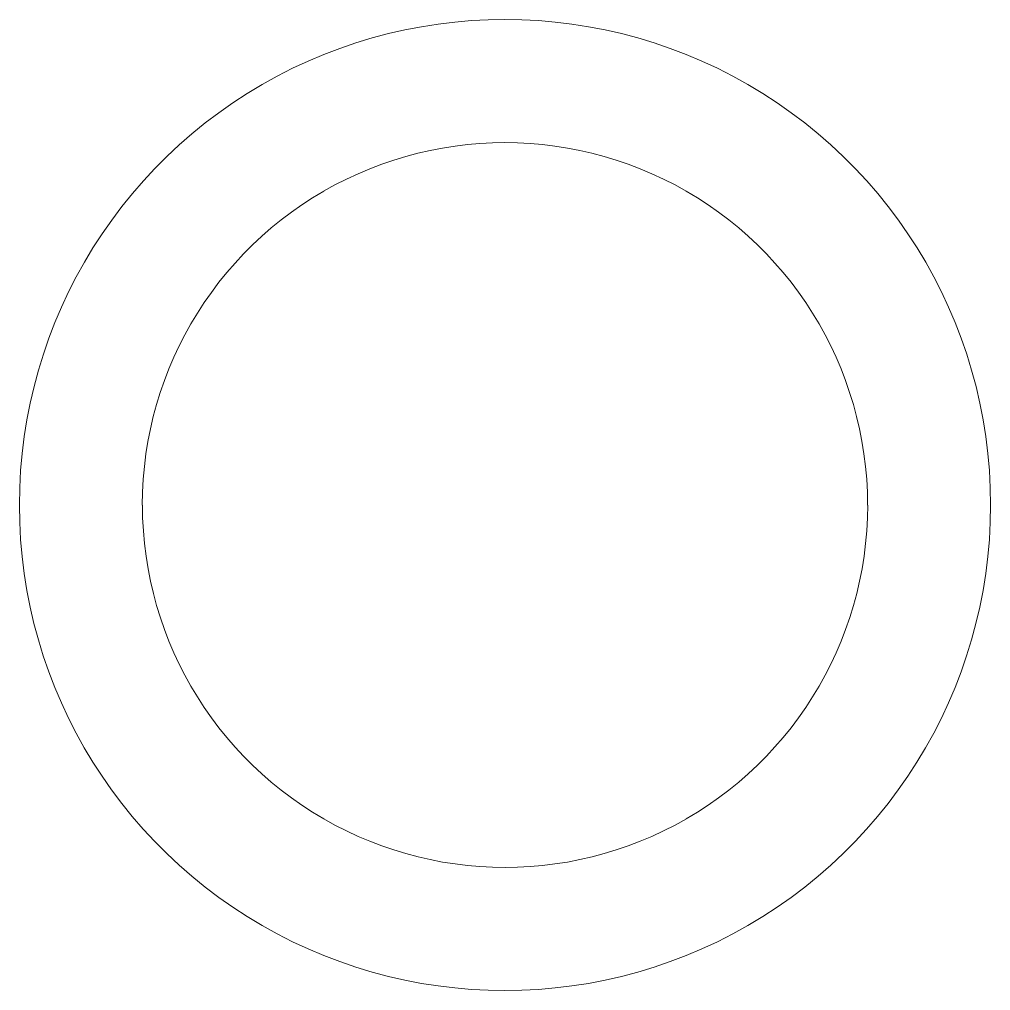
# Model space of a CAD drawing. Header units: centimetres. Extents: x -75 to 51, y -4 to 64.
# Drawn here: x 6.203 to 8.621, y -3.904 to -1.484 of the extents above; entities that cross this region are included whole.
import ezdxf

# ---------------------------------------------------------------- set-up
doc = ezdxf.new("R2010")
doc.units = ezdxf.units.CM
doc.header["$MEASUREMENT"] = 0
doc.layers.add('layer 1', color=7, linetype='Continuous')

msp = doc.modelspace()

# ---------------------------------------------------------------- linework, layer by layer
at = {"layer": 'layer 1', "color": 1, "lineweight": 20}
for points in [[(8.01709, -1.64623), (8.01709, -1.64623), (7.97939, -1.62534), (7.97939, -1.62534), (7.97939, -1.62534), (7.97939, -1.62534), (7.94115, -1.60589), (7.94115, -1.60589), (7.94115, -1.60589), (7.94115, -1.60589), (7.90241, -1.58788), (7.90241, -1.58788), (7.90241, -1.58788), (7.90241, -1.58788), (7.8632, -1.57131), (7.8632, -1.57131), (7.8632, -1.57131), (7.8632, -1.57131), (7.82357, -1.55618), (7.82357, -1.55618), (7.82357, -1.55618), (7.82357, -1.55618), (7.78355, -1.54249), (7.78355, -1.54249), (7.78355, -1.54249), (7.78355, -1.54249), (7.74318, -1.53024), (7.74318, -1.53024), (7.74318, -1.53024), (7.74318, -1.53024), (7.7025, -1.51943), (7.7025, -1.51943), (7.7025, -1.51943), (7.7025, -1.51943), (7.66155, -1.51006), (7.66155, -1.51006), (7.66155, -1.51006), (7.66155, -1.51006), (7.62037, -1.50213), (7.62037, -1.50213), (7.62037, -1.50213), (7.62037, -1.50213), (7.579, -1.49564), (7.579, -1.49564), (7.579, -1.49564), (7.579, -1.49564), (7.53747, -1.49059), (7.53747, -1.49059), (7.53747, -1.49059), (7.53747, -1.49059), (7.49583, -1.48699), (7.49583, -1.48699), (7.49583, -1.48699), (7.49583, -1.48699), (7.45411, -1.48481), (7.45411, -1.48481), (7.45411, -1.48481), (7.45411, -1.48481), (7.41235, -1.48405), (7.41235, -1.48405), (7.41235, -1.48405), (7.41235, -1.48405), (7.3706, -1.48481), (7.3706, -1.48481), (7.3706, -1.48481), (7.3706, -1.48481), (7.32888, -1.48699), (7.32888, -1.48699), (7.32888, -1.48699), (7.32888, -1.48699), (7.28724, -1.49059), (7.28724, -1.49059), (7.28724, -1.49059), (7.28724, -1.49059), (7.24571, -1.49564), (7.24571, -1.49564), (7.24571, -1.49564), (7.24571, -1.49564), (7.20434, -1.50213), (7.20434, -1.50213), (7.20434, -1.50213), (7.20434, -1.50213), (7.16316, -1.51006), (7.16316, -1.51006), (7.16316, -1.51006), (7.16316, -1.51006), (7.12222, -1.51943), (7.12222, -1.51943), (7.12222, -1.51943), (7.12222, -1.51943), (7.08154, -1.53024), (7.08154, -1.53024), (7.08154, -1.53024), (7.08154, -1.53024), (7.04118, -1.54249), (7.04118, -1.54249), (7.04118, -1.54249), (7.04118, -1.54249), (7.00116, -1.55618), (7.00116, -1.55618), (7.00116, -1.55618), (7.00116, -1.55618), (6.96153, -1.57131), (6.96153, -1.57131), (6.96153, -1.57131), (6.96153, -1.57131), (6.92232, -1.58788), (6.92232, -1.58788), (6.92232, -1.58788), (6.92232, -1.58788), (6.88358, -1.60589), (6.88358, -1.60589), (6.88358, -1.60589), (6.88358, -1.60589), (6.84534, -1.62534), (6.84534, -1.62534), (6.84534, -1.62534), (6.84534, -1.62534), (6.80764, -1.64623), (6.80764, -1.64623)], [(6.80763, -1.64623), (6.80763, -1.64623), (6.77069, -1.66845), (6.77069, -1.66845), (6.77069, -1.66845), (6.77069, -1.66845), (6.73473, -1.69186), (6.73473, -1.69186), (6.73473, -1.69186), (6.73473, -1.69186), (6.69977, -1.71642), (6.69977, -1.71642), (6.69977, -1.71642), (6.69977, -1.71642), (6.66583, -1.7421), (6.66583, -1.7421), (6.66583, -1.7421), (6.66583, -1.7421), (6.63292, -1.76887), (6.63292, -1.76887), (6.63292, -1.76887), (6.63292, -1.76887), (6.60107, -1.7967), (6.60107, -1.7967), (6.60107, -1.7967), (6.60107, -1.7967), (6.57029, -1.82555), (6.57029, -1.82555), (6.57029, -1.82555), (6.57029, -1.82555), (6.5406, -1.85539), (6.5406, -1.85539), (6.5406, -1.85539), (6.5406, -1.85539), (6.51204, -1.88618), (6.51204, -1.88618), (6.51204, -1.88618), (6.51204, -1.88618), (6.48459, -1.91789), (6.48459, -1.91789), (6.48459, -1.91789), (6.48459, -1.91789), (6.4583, -1.95049), (6.4583, -1.95049), (6.4583, -1.95049), (6.4583, -1.95049), (6.43317, -1.98394), (6.43317, -1.98394), (6.43317, -1.98394), (6.43317, -1.98394), (6.40923, -2.01821), (6.40923, -2.01821), (6.40923, -2.01821), (6.40923, -2.01821), (6.38652, -2.05327), (6.38652, -2.05327), (6.38652, -2.05327), (6.38652, -2.05327), (6.36503, -2.08908), (6.36503, -2.08908), (6.36503, -2.08908), (6.36503, -2.08908), (6.3448, -2.12561), (6.3448, -2.12561), (6.3448, -2.12561), (6.3448, -2.12561), (6.32582, -2.16283), (6.32582, -2.16283), (6.32582, -2.16283), (6.32582, -2.16283), (6.30813, -2.2007), (6.30813, -2.2007), (6.30813, -2.2007), (6.30813, -2.2007), (6.29175, -2.23919), (6.29175, -2.23919), (6.29175, -2.23919), (6.29175, -2.23919), (6.27669, -2.27827), (6.27669, -2.27827), (6.27669, -2.27827), (6.27669, -2.27827), (6.26298, -2.3179), (6.26298, -2.3179), (6.26298, -2.3179), (6.26298, -2.3179), (6.25065, -2.35805), (6.25065, -2.35805), (6.25065, -2.35805), (6.25065, -2.35805), (6.23969, -2.39868), (6.23969, -2.39868), (6.23969, -2.39868), (6.23969, -2.39868), (6.23014, -2.43977), (6.23014, -2.43977), (6.23014, -2.43977), (6.23014, -2.43977), (6.222, -2.48128), (6.222, -2.48128), (6.222, -2.48128), (6.222, -2.48128), (6.21529, -2.52317), (6.21529, -2.52317), (6.21529, -2.52317), (6.21529, -2.52317), (6.21006, -2.56541), (6.21006, -2.56541), (6.21006, -2.56541), (6.21006, -2.56541), (6.20629, -2.60797), (6.20629, -2.60797), (6.20629, -2.60797), (6.20629, -2.60797), (6.20415, -2.65082), (6.20415, -2.65082), (6.20415, -2.65082), (6.20415, -2.65082), (6.20356, -2.69392), (6.20356, -2.69392)], [(8.62136, -2.69391), (8.62136, -2.69391), (8.62077, -2.65081), (8.62077, -2.65081), (8.62077, -2.65081), (8.62077, -2.65081), (8.61863, -2.60796), (8.61863, -2.60796), (8.61863, -2.60796), (8.61863, -2.60796), (8.61486, -2.5654), (8.61486, -2.5654), (8.61486, -2.5654), (8.61486, -2.5654), (8.60963, -2.52316), (8.60963, -2.52316), (8.60963, -2.52316), (8.60963, -2.52316), (8.60292, -2.48127), (8.60292, -2.48127), (8.60292, -2.48127), (8.60292, -2.48127), (8.59478, -2.43976), (8.59478, -2.43976), (8.59478, -2.43976), (8.59478, -2.43976), (8.58523, -2.39867), (8.58523, -2.39867), (8.58523, -2.39867), (8.58523, -2.39867), (8.57427, -2.35804), (8.57427, -2.35804), (8.57427, -2.35804), (8.57427, -2.35804), (8.56193, -2.31789), (8.56193, -2.31789), (8.56193, -2.31789), (8.56193, -2.31789), (8.54822, -2.27826), (8.54822, -2.27826), (8.54822, -2.27826), (8.54822, -2.27826), (8.53316, -2.23918), (8.53316, -2.23918), (8.53316, -2.23918), (8.53316, -2.23918), (8.51679, -2.20069), (8.51679, -2.20069), (8.51679, -2.20069), (8.51679, -2.20069), (8.4991, -2.16282), (8.4991, -2.16282), (8.4991, -2.16282), (8.4991, -2.16282), (8.48012, -2.1256), (8.48012, -2.1256), (8.48012, -2.1256), (8.48012, -2.1256), (8.45989, -2.08907), (8.45989, -2.08907), (8.45989, -2.08907), (8.45989, -2.08907), (8.4384, -2.05326), (8.4384, -2.05326), (8.4384, -2.05326), (8.4384, -2.05326), (8.41569, -2.0182), (8.41569, -2.0182), (8.41569, -2.0182), (8.41569, -2.0182), (8.39175, -1.98393), (8.39175, -1.98393), (8.39175, -1.98393), (8.39175, -1.98393), (8.36662, -1.95048), (8.36662, -1.95048), (8.36662, -1.95048), (8.36662, -1.95048), (8.34033, -1.91788), (8.34033, -1.91788), (8.34033, -1.91788), (8.34033, -1.91788), (8.3129, -1.88617), (8.3129, -1.88617), (8.3129, -1.88617), (8.3129, -1.88617), (8.28434, -1.85538), (8.28434, -1.85538), (8.28434, -1.85538), (8.28434, -1.85538), (8.25465, -1.82554), (8.25465, -1.82554), (8.25465, -1.82554), (8.25465, -1.82554), (8.22387, -1.79669), (8.22387, -1.79669), (8.22387, -1.79669), (8.22387, -1.79669), (8.19202, -1.76886), (8.19202, -1.76886), (8.19202, -1.76886), (8.19202, -1.76886), (8.15911, -1.74209), (8.15911, -1.74209), (8.15911, -1.74209), (8.15911, -1.74209), (8.12517, -1.71641), (8.12517, -1.71641), (8.12517, -1.71641), (8.12517, -1.71641), (8.09021, -1.69185), (8.09021, -1.69185), (8.09021, -1.69185), (8.09021, -1.69185), (8.05425, -1.66844), (8.05425, -1.66844), (8.05425, -1.66844), (8.05425, -1.66844), (8.01732, -1.64622), (8.01732, -1.64622)], [(7.86382, -1.91196), (7.86382, -1.91196), (7.83566, -1.89637), (7.83566, -1.89637), (7.83566, -1.89637), (7.83566, -1.89637), (7.8071, -1.88185), (7.8071, -1.88185), (7.8071, -1.88185), (7.8071, -1.88185), (7.77818, -1.86841), (7.77818, -1.86841), (7.77818, -1.86841), (7.77818, -1.86841), (7.74892, -1.85604), (7.74892, -1.85604), (7.74892, -1.85604), (7.74892, -1.85604), (7.71932, -1.84475), (7.71932, -1.84475), (7.71932, -1.84475), (7.71932, -1.84475), (7.68945, -1.83454), (7.68945, -1.83454), (7.68945, -1.83454), (7.68945, -1.83454), (7.6593, -1.8254), (7.6593, -1.8254), (7.6593, -1.8254), (7.6593, -1.8254), (7.62894, -1.81733), (7.62894, -1.81733), (7.62894, -1.81733), (7.62894, -1.81733), (7.59836, -1.81034), (7.59836, -1.81034), (7.59836, -1.81034), (7.59836, -1.81034), (7.56762, -1.80443), (7.56762, -1.80443), (7.56762, -1.80443), (7.56762, -1.80443), (7.53673, -1.79959), (7.53673, -1.79959), (7.53673, -1.79959), (7.53673, -1.79959), (7.50573, -1.79582), (7.50573, -1.79582), (7.50573, -1.79582), (7.50573, -1.79582), (7.47464, -1.79313), (7.47464, -1.79313), (7.47464, -1.79313), (7.47464, -1.79313), (7.44349, -1.79151), (7.44349, -1.79151), (7.44349, -1.79151), (7.44349, -1.79151), (7.41232, -1.79092), (7.41232, -1.79092), (7.41232, -1.79092), (7.41232, -1.79092), (7.38115, -1.79151), (7.38115, -1.79151), (7.38115, -1.79151), (7.38115, -1.79151), (7.35, -1.79313), (7.35, -1.79313), (7.35, -1.79313), (7.35, -1.79313), (7.31892, -1.79582), (7.31892, -1.79582), (7.31892, -1.79582), (7.31892, -1.79582), (7.28792, -1.79959), (7.28792, -1.79959), (7.28792, -1.79959), (7.28792, -1.79959), (7.25704, -1.80443), (7.25704, -1.80443), (7.25704, -1.80443), (7.25704, -1.80443), (7.2263, -1.81034), (7.2263, -1.81034), (7.2263, -1.81034), (7.2263, -1.81034), (7.19572, -1.81733), (7.19572, -1.81733), (7.19572, -1.81733), (7.19572, -1.81733), (7.16536, -1.8254), (7.16536, -1.8254), (7.16536, -1.8254), (7.16536, -1.8254), (7.13521, -1.83454), (7.13521, -1.83454), (7.13521, -1.83454), (7.13521, -1.83454), (7.10534, -1.84475), (7.10534, -1.84475), (7.10534, -1.84475), (7.10534, -1.84475), (7.07574, -1.85604), (7.07574, -1.85604), (7.07574, -1.85604), (7.07574, -1.85604), (7.04648, -1.86841), (7.04648, -1.86841), (7.04648, -1.86841), (7.04648, -1.86841), (7.01756, -1.88185), (7.01756, -1.88185), (7.01756, -1.88185), (7.01756, -1.88185), (6.989, -1.89637), (6.989, -1.89637), (6.989, -1.89637), (6.989, -1.89637), (6.96084, -1.91196), (6.96084, -1.91196)], [(6.9609, -1.91196), (6.9609, -1.91196), (6.93332, -1.92854), (6.93332, -1.92854), (6.93332, -1.92854), (6.93332, -1.92854), (6.90648, -1.94601), (6.90648, -1.94601), (6.90648, -1.94601), (6.90648, -1.94601), (6.88037, -1.96434), (6.88037, -1.96434), (6.88037, -1.96434), (6.88037, -1.96434), (6.85503, -1.98351), (6.85503, -1.98351), (6.85503, -1.98351), (6.85503, -1.98351), (6.83045, -2.00349), (6.83045, -2.00349), (6.83045, -2.00349), (6.83045, -2.00349), (6.80667, -2.02426), (6.80667, -2.02426), (6.80667, -2.02426), (6.80667, -2.02426), (6.78368, -2.04579), (6.78368, -2.04579), (6.78368, -2.04579), (6.78368, -2.04579), (6.76152, -2.06806), (6.76152, -2.06806), (6.76152, -2.06806), (6.76152, -2.06806), (6.74019, -2.09104), (6.74019, -2.09104), (6.74019, -2.09104), (6.74019, -2.09104), (6.71971, -2.11471), (6.71971, -2.11471), (6.71971, -2.11471), (6.71971, -2.11471), (6.70006, -2.13904), (6.70006, -2.13904), (6.70006, -2.13904), (6.70006, -2.13904), (6.6813, -2.16401), (6.6813, -2.16401), (6.6813, -2.16401), (6.6813, -2.16401), (6.66342, -2.18959), (6.66342, -2.18959), (6.66342, -2.18959), (6.66342, -2.18959), (6.64646, -2.21576), (6.64646, -2.21576), (6.64646, -2.21576), (6.64646, -2.21576), (6.63042, -2.24249), (6.63042, -2.24249), (6.63042, -2.24249), (6.63042, -2.24249), (6.6153, -2.26976), (6.6153, -2.26976), (6.6153, -2.26976), (6.6153, -2.26976), (6.60113, -2.29754), (6.60113, -2.29754), (6.60113, -2.29754), (6.60113, -2.29754), (6.58791, -2.32581), (6.58791, -2.32581), (6.58791, -2.32581), (6.58791, -2.32581), (6.57567, -2.35454), (6.57567, -2.35454), (6.57567, -2.35454), (6.57567, -2.35454), (6.56441, -2.38371), (6.56441, -2.38371), (6.56441, -2.38371), (6.56441, -2.38371), (6.55416, -2.41329), (6.55416, -2.41329), (6.55416, -2.41329), (6.55416, -2.41329), (6.54492, -2.44326), (6.54492, -2.44326), (6.54492, -2.44326), (6.54492, -2.44326), (6.53672, -2.47359), (6.53672, -2.47359), (6.53672, -2.47359), (6.53672, -2.47359), (6.52956, -2.50426), (6.52956, -2.50426), (6.52956, -2.50426), (6.52956, -2.50426), (6.52347, -2.53524), (6.52347, -2.53524), (6.52347, -2.53524), (6.52347, -2.53524), (6.51845, -2.56651), (6.51845, -2.56651), (6.51845, -2.56651), (6.51845, -2.56651), (6.51454, -2.59804), (6.51454, -2.59804), (6.51454, -2.59804), (6.51454, -2.59804), (6.51178, -2.62981), (6.51178, -2.62981), (6.51178, -2.62981), (6.51178, -2.62981), (6.50995, -2.66179), (6.50995, -2.66179), (6.50995, -2.66179), (6.50995, -2.66179), (6.50936, -2.69396), (6.50936, -2.69396)], [(8.31529, -2.69391), (8.31529, -2.69391), (8.3147, -2.66174), (8.3147, -2.66174), (8.3147, -2.66174), (8.3147, -2.66174), (8.31287, -2.62976), (8.31287, -2.62976), (8.31287, -2.62976), (8.31287, -2.62976), (8.31011, -2.59799), (8.31011, -2.59799), (8.31011, -2.59799), (8.31011, -2.59799), (8.3062, -2.56646), (8.3062, -2.56646), (8.3062, -2.56646), (8.3062, -2.56646), (8.30118, -2.53519), (8.30118, -2.53519), (8.30118, -2.53519), (8.30118, -2.53519), (8.29509, -2.50421), (8.29509, -2.50421), (8.29509, -2.50421), (8.29509, -2.50421), (8.28793, -2.47354), (8.28793, -2.47354), (8.28793, -2.47354), (8.28793, -2.47354), (8.27973, -2.44321), (8.27973, -2.44321), (8.27973, -2.44321), (8.27973, -2.44321), (8.27049, -2.41324), (8.27049, -2.41324), (8.27049, -2.41324), (8.27049, -2.41324), (8.26024, -2.38366), (8.26024, -2.38366), (8.26024, -2.38366), (8.26024, -2.38366), (8.24898, -2.35449), (8.24898, -2.35449), (8.24898, -2.35449), (8.24898, -2.35449), (8.23674, -2.32576), (8.23674, -2.32576), (8.23674, -2.32576), (8.23674, -2.32576), (8.22352, -2.29749), (8.22352, -2.29749), (8.22352, -2.29749), (8.22352, -2.29749), (8.20935, -2.26971), (8.20935, -2.26971), (8.20935, -2.26971), (8.20935, -2.26971), (8.19423, -2.24244), (8.19423, -2.24244), (8.19423, -2.24244), (8.19423, -2.24244), (8.17819, -2.21571), (8.17819, -2.21571), (8.17819, -2.21571), (8.17819, -2.21571), (8.16123, -2.18954), (8.16123, -2.18954), (8.16123, -2.18954), (8.16123, -2.18954), (8.14335, -2.16396), (8.14335, -2.16396), (8.14335, -2.16396), (8.14335, -2.16396), (8.12459, -2.13899), (8.12459, -2.13899), (8.12459, -2.13899), (8.12459, -2.13899), (8.10497, -2.11466), (8.10497, -2.11466), (8.10497, -2.11466), (8.10497, -2.11466), (8.08446, -2.09099), (8.08446, -2.09099), (8.08446, -2.09099), (8.08446, -2.09099), (8.06313, -2.06801), (8.06313, -2.06801), (8.06313, -2.06801), (8.06313, -2.06801), (8.04097, -2.04574), (8.04097, -2.04574), (8.04097, -2.04574), (8.04097, -2.04574), (8.01798, -2.02421), (8.01798, -2.02421), (8.01798, -2.02421), (8.01798, -2.02421), (7.9942, -2.00344), (7.9942, -2.00344), (7.9942, -2.00344), (7.9942, -2.00344), (7.96962, -1.98346), (7.96962, -1.98346), (7.96962, -1.98346), (7.96962, -1.98346), (7.94428, -1.96429), (7.94428, -1.96429), (7.94428, -1.96429), (7.94428, -1.96429), (7.91817, -1.94596), (7.91817, -1.94596), (7.91817, -1.94596), (7.91817, -1.94596), (7.89133, -1.92849), (7.89133, -1.92849), (7.89133, -1.92849), (7.89133, -1.92849), (7.86375, -1.91191), (7.86375, -1.91191)], [(6.20336, -2.69391), (6.20336, -2.69391), (6.20395, -2.73701), (6.20395, -2.73701), (6.20395, -2.73701), (6.20395, -2.73701), (6.20609, -2.77986), (6.20609, -2.77986), (6.20609, -2.77986), (6.20609, -2.77986), (6.20986, -2.82242), (6.20986, -2.82242), (6.20986, -2.82242), (6.20986, -2.82242), (6.21509, -2.86466), (6.21509, -2.86466), (6.21509, -2.86466), (6.21509, -2.86466), (6.2218, -2.90655), (6.2218, -2.90655), (6.2218, -2.90655), (6.2218, -2.90655), (6.22994, -2.94806), (6.22994, -2.94806), (6.22994, -2.94806), (6.22994, -2.94806), (6.23949, -2.98915), (6.23949, -2.98915), (6.23949, -2.98915), (6.23949, -2.98915), (6.25045, -3.02978), (6.25045, -3.02978), (6.25045, -3.02978), (6.25045, -3.02978), (6.26279, -3.06993), (6.26279, -3.06993), (6.26279, -3.06993), (6.26279, -3.06993), (6.2765, -3.10956), (6.2765, -3.10956), (6.2765, -3.10956), (6.2765, -3.10956), (6.29156, -3.14864), (6.29156, -3.14864), (6.29156, -3.14864), (6.29156, -3.14864), (6.30793, -3.18713), (6.30793, -3.18713), (6.30793, -3.18713), (6.30793, -3.18713), (6.32562, -3.225), (6.32562, -3.225), (6.32562, -3.225), (6.32562, -3.225), (6.3446, -3.26222), (6.3446, -3.26222), (6.3446, -3.26222), (6.3446, -3.26222), (6.36483, -3.29875), (6.36483, -3.29875), (6.36483, -3.29875), (6.36483, -3.29875), (6.38632, -3.33456), (6.38632, -3.33456), (6.38632, -3.33456), (6.38632, -3.33456), (6.40903, -3.36962), (6.40903, -3.36962), (6.40903, -3.36962), (6.40903, -3.36962), (6.43296, -3.40389), (6.43296, -3.40389), (6.43296, -3.40389), (6.43296, -3.40389), (6.45809, -3.43734), (6.45809, -3.43734), (6.45809, -3.43734), (6.45809, -3.43734), (6.48438, -3.46994), (6.48438, -3.46994), (6.48438, -3.46994), (6.48438, -3.46994), (6.51183, -3.50165), (6.51183, -3.50165), (6.51183, -3.50165), (6.51183, -3.50165), (6.54039, -3.53244), (6.54039, -3.53244), (6.54039, -3.53244), (6.54039, -3.53244), (6.57008, -3.56228), (6.57008, -3.56228), (6.57008, -3.56228), (6.57008, -3.56228), (6.60086, -3.59113), (6.60086, -3.59113), (6.60086, -3.59113), (6.60086, -3.59113), (6.63271, -3.61896), (6.63271, -3.61896), (6.63271, -3.61896), (6.63271, -3.61896), (6.66562, -3.64573), (6.66562, -3.64573), (6.66562, -3.64573), (6.66562, -3.64573), (6.69956, -3.67141), (6.69956, -3.67141), (6.69956, -3.67141), (6.69956, -3.67141), (6.73452, -3.69597), (6.73452, -3.69597), (6.73452, -3.69597), (6.73452, -3.69597), (6.77048, -3.71938), (6.77048, -3.71938), (6.77048, -3.71938), (6.77048, -3.71938), (6.80742, -3.7416), (6.80742, -3.7416)], [(6.50944, -2.69391), (6.50944, -2.69391), (6.51003, -2.72608), (6.51003, -2.72608), (6.51003, -2.72608), (6.51003, -2.72608), (6.51186, -2.75806), (6.51186, -2.75806), (6.51186, -2.75806), (6.51186, -2.75806), (6.51462, -2.78983), (6.51462, -2.78983), (6.51462, -2.78983), (6.51462, -2.78983), (6.51853, -2.82136), (6.51853, -2.82136), (6.51853, -2.82136), (6.51853, -2.82136), (6.52355, -2.85263), (6.52355, -2.85263), (6.52355, -2.85263), (6.52355, -2.85263), (6.52964, -2.88361), (6.52964, -2.88361), (6.52964, -2.88361), (6.52964, -2.88361), (6.5368, -2.91428), (6.5368, -2.91428), (6.5368, -2.91428), (6.5368, -2.91428), (6.545, -2.94461), (6.545, -2.94461), (6.545, -2.94461), (6.545, -2.94461), (6.55424, -2.97458), (6.55424, -2.97458), (6.55424, -2.97458), (6.55424, -2.97458), (6.56449, -3.00416), (6.56449, -3.00416), (6.56449, -3.00416), (6.56449, -3.00416), (6.57575, -3.03333), (6.57575, -3.03333), (6.57575, -3.03333), (6.57575, -3.03333), (6.58799, -3.06206), (6.58799, -3.06206), (6.58799, -3.06206), (6.58799, -3.06206), (6.60121, -3.09033), (6.60121, -3.09033), (6.60121, -3.09033), (6.60121, -3.09033), (6.61538, -3.11811), (6.61538, -3.11811), (6.61538, -3.11811), (6.61538, -3.11811), (6.6305, -3.14538), (6.6305, -3.14538), (6.6305, -3.14538), (6.6305, -3.14538), (6.64654, -3.17211), (6.64654, -3.17211), (6.64654, -3.17211), (6.64654, -3.17211), (6.6635, -3.19828), (6.6635, -3.19828), (6.6635, -3.19828), (6.6635, -3.19828), (6.68138, -3.22386), (6.68138, -3.22386), (6.68138, -3.22386), (6.68138, -3.22386), (6.70014, -3.24883), (6.70014, -3.24883), (6.70014, -3.24883), (6.70014, -3.24883), (6.71979, -3.27316), (6.71979, -3.27316), (6.71979, -3.27316), (6.71979, -3.27316), (6.74027, -3.29683), (6.74027, -3.29683), (6.74027, -3.29683), (6.74027, -3.29683), (6.7616, -3.31981), (6.7616, -3.31981), (6.7616, -3.31981), (6.7616, -3.31981), (6.78376, -3.34208), (6.78376, -3.34208), (6.78376, -3.34208), (6.78376, -3.34208), (6.80675, -3.36361), (6.80675, -3.36361), (6.80675, -3.36361), (6.80675, -3.36361), (6.83053, -3.38438), (6.83053, -3.38438), (6.83053, -3.38438), (6.83053, -3.38438), (6.85511, -3.40436), (6.85511, -3.40436), (6.85511, -3.40436), (6.85511, -3.40436), (6.88045, -3.42353), (6.88045, -3.42353), (6.88045, -3.42353), (6.88045, -3.42353), (6.90656, -3.44186), (6.90656, -3.44186), (6.90656, -3.44186), (6.90656, -3.44186), (6.9334, -3.45933), (6.9334, -3.45933), (6.9334, -3.45933), (6.9334, -3.45933), (6.96098, -3.47591), (6.96098, -3.47591)], [(7.86382, -3.47587), (7.86382, -3.47587), (7.8914, -3.45929), (7.8914, -3.45929), (7.8914, -3.45929), (7.8914, -3.45929), (7.91824, -3.44182), (7.91824, -3.44182), (7.91824, -3.44182), (7.91824, -3.44182), (7.94435, -3.42349), (7.94435, -3.42349), (7.94435, -3.42349), (7.94435, -3.42349), (7.96969, -3.40432), (7.96969, -3.40432), (7.96969, -3.40432), (7.96969, -3.40432), (7.99427, -3.38434), (7.99427, -3.38434), (7.99427, -3.38434), (7.99427, -3.38434), (8.01805, -3.36357), (8.01805, -3.36357), (8.01805, -3.36357), (8.01805, -3.36357), (8.04104, -3.34204), (8.04104, -3.34204), (8.04104, -3.34204), (8.04104, -3.34204), (8.0632, -3.31977), (8.0632, -3.31977), (8.0632, -3.31977), (8.0632, -3.31977), (8.08453, -3.29679), (8.08453, -3.29679), (8.08453, -3.29679), (8.08453, -3.29679), (8.10504, -3.27312), (8.10504, -3.27312), (8.10504, -3.27312), (8.10504, -3.27312), (8.12466, -3.24879), (8.12466, -3.24879), (8.12466, -3.24879), (8.12466, -3.24879), (8.14342, -3.22382), (8.14342, -3.22382), (8.14342, -3.22382), (8.14342, -3.22382), (8.1613, -3.19824), (8.1613, -3.19824), (8.1613, -3.19824), (8.1613, -3.19824), (8.17826, -3.17207), (8.17826, -3.17207), (8.17826, -3.17207), (8.17826, -3.17207), (8.1943, -3.14534), (8.1943, -3.14534), (8.1943, -3.14534), (8.1943, -3.14534), (8.20942, -3.11807), (8.20942, -3.11807), (8.20942, -3.11807), (8.20942, -3.11807), (8.22359, -3.09029), (8.22359, -3.09029), (8.22359, -3.09029), (8.22359, -3.09029), (8.23681, -3.06202), (8.23681, -3.06202), (8.23681, -3.06202), (8.23681, -3.06202), (8.24905, -3.03329), (8.24905, -3.03329), (8.24905, -3.03329), (8.24905, -3.03329), (8.26031, -3.00412), (8.26031, -3.00412), (8.26031, -3.00412), (8.26031, -3.00412), (8.27056, -2.97454), (8.27056, -2.97454), (8.27056, -2.97454), (8.27056, -2.97454), (8.2798, -2.94457), (8.2798, -2.94457), (8.2798, -2.94457), (8.2798, -2.94457), (8.288, -2.91424), (8.288, -2.91424), (8.288, -2.91424), (8.288, -2.91424), (8.29516, -2.88357), (8.29516, -2.88357), (8.29516, -2.88357), (8.29516, -2.88357), (8.30125, -2.85259), (8.30125, -2.85259), (8.30125, -2.85259), (8.30125, -2.85259), (8.30627, -2.82132), (8.30627, -2.82132), (8.30627, -2.82132), (8.30627, -2.82132), (8.31018, -2.78979), (8.31018, -2.78979), (8.31018, -2.78979), (8.31018, -2.78979), (8.31294, -2.75802), (8.31294, -2.75802), (8.31294, -2.75802), (8.31294, -2.75802), (8.31477, -2.72604), (8.31477, -2.72604), (8.31477, -2.72604), (8.31477, -2.72604), (8.31536, -2.69387), (8.31536, -2.69387)], [(8.01709, -3.7416), (8.01709, -3.7416), (8.05402, -3.71938), (8.05402, -3.71938), (8.05402, -3.71938), (8.05402, -3.71938), (8.08998, -3.69597), (8.08998, -3.69597), (8.08998, -3.69597), (8.08998, -3.69597), (8.12494, -3.67141), (8.12494, -3.67141), (8.12494, -3.67141), (8.12494, -3.67141), (8.15888, -3.64573), (8.15888, -3.64573), (8.15888, -3.64573), (8.15888, -3.64573), (8.19179, -3.61896), (8.19179, -3.61896), (8.19179, -3.61896), (8.19179, -3.61896), (8.22364, -3.59113), (8.22364, -3.59113), (8.22364, -3.59113), (8.22364, -3.59113), (8.25442, -3.56228), (8.25442, -3.56228), (8.25442, -3.56228), (8.25442, -3.56228), (8.28411, -3.53244), (8.28411, -3.53244), (8.28411, -3.53244), (8.28411, -3.53244), (8.31267, -3.50165), (8.31267, -3.50165), (8.31267, -3.50165), (8.31267, -3.50165), (8.34009, -3.46994), (8.34009, -3.46994), (8.34009, -3.46994), (8.34009, -3.46994), (8.36638, -3.43734), (8.36638, -3.43734), (8.36638, -3.43734), (8.36638, -3.43734), (8.39151, -3.40389), (8.39151, -3.40389), (8.39151, -3.40389), (8.39151, -3.40389), (8.41545, -3.36962), (8.41545, -3.36962), (8.41545, -3.36962), (8.41545, -3.36962), (8.43816, -3.33456), (8.43816, -3.33456), (8.43816, -3.33456), (8.43816, -3.33456), (8.45965, -3.29875), (8.45965, -3.29875), (8.45965, -3.29875), (8.45965, -3.29875), (8.47988, -3.26222), (8.47988, -3.26222), (8.47988, -3.26222), (8.47988, -3.26222), (8.49886, -3.225), (8.49886, -3.225), (8.49886, -3.225), (8.49886, -3.225), (8.51655, -3.18713), (8.51655, -3.18713), (8.51655, -3.18713), (8.51655, -3.18713), (8.53292, -3.14864), (8.53292, -3.14864), (8.53292, -3.14864), (8.53292, -3.14864), (8.54798, -3.10956), (8.54798, -3.10956), (8.54798, -3.10956), (8.54798, -3.10956), (8.56169, -3.06993), (8.56169, -3.06993), (8.56169, -3.06993), (8.56169, -3.06993), (8.57402, -3.02978), (8.57402, -3.02978), (8.57402, -3.02978), (8.57402, -3.02978), (8.58498, -2.98915), (8.58498, -2.98915), (8.58498, -2.98915), (8.58498, -2.98915), (8.59453, -2.94806), (8.59453, -2.94806), (8.59453, -2.94806), (8.59453, -2.94806), (8.60267, -2.90655), (8.60267, -2.90655), (8.60267, -2.90655), (8.60267, -2.90655), (8.60938, -2.86466), (8.60938, -2.86466), (8.60938, -2.86466), (8.60938, -2.86466), (8.61461, -2.82242), (8.61461, -2.82242), (8.61461, -2.82242), (8.61461, -2.82242), (8.61838, -2.77986), (8.61838, -2.77986), (8.61838, -2.77986), (8.61838, -2.77986), (8.62052, -2.73701), (8.62052, -2.73701), (8.62052, -2.73701), (8.62052, -2.73701), (8.62111, -2.69391), (8.62111, -2.69391)], [(6.9609, -3.47587), (6.9609, -3.47587), (6.98906, -3.49146), (6.98906, -3.49146), (6.98906, -3.49146), (6.98906, -3.49146), (7.01762, -3.50598), (7.01762, -3.50598), (7.01762, -3.50598), (7.01762, -3.50598), (7.04654, -3.51942), (7.04654, -3.51942), (7.04654, -3.51942), (7.04654, -3.51942), (7.0758, -3.53179), (7.0758, -3.53179), (7.0758, -3.53179), (7.0758, -3.53179), (7.1054, -3.54308), (7.1054, -3.54308), (7.1054, -3.54308), (7.1054, -3.54308), (7.13527, -3.55329), (7.13527, -3.55329), (7.13527, -3.55329), (7.13527, -3.55329), (7.16542, -3.56243), (7.16542, -3.56243), (7.16542, -3.56243), (7.16542, -3.56243), (7.19578, -3.5705), (7.19578, -3.5705), (7.19578, -3.5705), (7.19578, -3.5705), (7.22636, -3.57749), (7.22636, -3.57749), (7.22636, -3.57749), (7.22636, -3.57749), (7.2571, -3.5834), (7.2571, -3.5834), (7.2571, -3.5834), (7.2571, -3.5834), (7.28798, -3.58824), (7.28798, -3.58824), (7.28798, -3.58824), (7.28798, -3.58824), (7.31898, -3.592), (7.31898, -3.592), (7.31898, -3.592), (7.31898, -3.592), (7.35007, -3.59469), (7.35007, -3.59469), (7.35007, -3.59469), (7.35007, -3.59469), (7.38122, -3.59631), (7.38122, -3.59631), (7.38122, -3.59631), (7.38122, -3.59631), (7.41239, -3.5969), (7.41239, -3.5969), (7.41239, -3.5969), (7.41239, -3.5969), (7.44356, -3.59631), (7.44356, -3.59631), (7.44356, -3.59631), (7.44356, -3.59631), (7.47471, -3.59469), (7.47471, -3.59469), (7.47471, -3.59469), (7.47471, -3.59469), (7.5058, -3.592), (7.5058, -3.592), (7.5058, -3.592), (7.5058, -3.592), (7.5368, -3.58824), (7.5368, -3.58824), (7.5368, -3.58824), (7.5368, -3.58824), (7.56769, -3.5834), (7.56769, -3.5834), (7.56769, -3.5834), (7.56769, -3.5834), (7.59843, -3.57749), (7.59843, -3.57749), (7.59843, -3.57749), (7.59843, -3.57749), (7.62901, -3.5705), (7.62901, -3.5705), (7.62901, -3.5705), (7.62901, -3.5705), (7.65937, -3.56243), (7.65937, -3.56243), (7.65937, -3.56243), (7.65937, -3.56243), (7.68952, -3.55329), (7.68952, -3.55329), (7.68952, -3.55329), (7.68952, -3.55329), (7.71939, -3.54308), (7.71939, -3.54308), (7.71939, -3.54308), (7.71939, -3.54308), (7.74899, -3.53179), (7.74899, -3.53179), (7.74899, -3.53179), (7.74899, -3.53179), (7.77825, -3.51942), (7.77825, -3.51942), (7.77825, -3.51942), (7.77825, -3.51942), (7.80717, -3.50598), (7.80717, -3.50598), (7.80717, -3.50598), (7.80717, -3.50598), (7.83573, -3.49146), (7.83573, -3.49146), (7.83573, -3.49146), (7.83573, -3.49146), (7.86389, -3.47587), (7.86389, -3.47587)], [(6.80763, -3.7416), (6.80763, -3.7416), (6.84533, -3.76249), (6.84533, -3.76249), (6.84533, -3.76249), (6.84533, -3.76249), (6.88357, -3.78194), (6.88357, -3.78194), (6.88357, -3.78194), (6.88357, -3.78194), (6.92231, -3.79995), (6.92231, -3.79995), (6.92231, -3.79995), (6.92231, -3.79995), (6.96152, -3.81652), (6.96152, -3.81652), (6.96152, -3.81652), (6.96152, -3.81652), (7.00115, -3.83165), (7.00115, -3.83165), (7.00115, -3.83165), (7.00115, -3.83165), (7.04117, -3.84534), (7.04117, -3.84534), (7.04117, -3.84534), (7.04117, -3.84534), (7.08153, -3.85759), (7.08153, -3.85759), (7.08153, -3.85759), (7.08153, -3.85759), (7.12221, -3.8684), (7.12221, -3.8684), (7.12221, -3.8684), (7.12221, -3.8684), (7.16315, -3.87777), (7.16315, -3.87777), (7.16315, -3.87777), (7.16315, -3.87777), (7.20433, -3.8857), (7.20433, -3.8857), (7.20433, -3.8857), (7.20433, -3.8857), (7.2457, -3.89219), (7.2457, -3.89219), (7.2457, -3.89219), (7.2457, -3.89219), (7.28723, -3.89724), (7.28723, -3.89724), (7.28723, -3.89724), (7.28723, -3.89724), (7.32887, -3.90084), (7.32887, -3.90084), (7.32887, -3.90084), (7.32887, -3.90084), (7.37059, -3.90301), (7.37059, -3.90301), (7.37059, -3.90301), (7.37059, -3.90301), (7.41234, -3.90368), (7.41234, -3.90368), (7.41234, -3.90368), (7.41234, -3.90368), (7.4541, -3.90301), (7.4541, -3.90301), (7.4541, -3.90301), (7.4541, -3.90301), (7.49582, -3.90084), (7.49582, -3.90084), (7.49582, -3.90084), (7.49582, -3.90084), (7.53746, -3.89724), (7.53746, -3.89724), (7.53746, -3.89724), (7.53746, -3.89724), (7.57899, -3.89219), (7.57899, -3.89219), (7.57899, -3.89219), (7.57899, -3.89219), (7.62036, -3.8857), (7.62036, -3.8857), (7.62036, -3.8857), (7.62036, -3.8857), (7.66154, -3.87777), (7.66154, -3.87777), (7.66154, -3.87777), (7.66154, -3.87777), (7.70249, -3.8684), (7.70249, -3.8684), (7.70249, -3.8684), (7.70249, -3.8684), (7.74317, -3.85759), (7.74317, -3.85759), (7.74317, -3.85759), (7.74317, -3.85759), (7.78354, -3.84534), (7.78354, -3.84534), (7.78354, -3.84534), (7.78354, -3.84534), (7.82356, -3.83165), (7.82356, -3.83165), (7.82356, -3.83165), (7.82356, -3.83165), (7.86319, -3.81652), (7.86319, -3.81652), (7.86319, -3.81652), (7.86319, -3.81652), (7.9024, -3.79995), (7.9024, -3.79995), (7.9024, -3.79995), (7.9024, -3.79995), (7.94114, -3.78194), (7.94114, -3.78194), (7.94114, -3.78194), (7.94114, -3.78194), (7.97938, -3.76249), (7.97938, -3.76249), (7.97938, -3.76249), (7.97938, -3.76249), (8.01708, -3.7416), (8.01708, -3.7416)]]:
    msp.add_open_spline(points, degree=3, knots=[0, 0, 0, 0, 0.0322581, 0.0322581, 0.0322581, 0.0322581, 0.0645161, 0.0645161, 0.0645161, 0.0645161, 0.0967742, 0.0967742, 0.0967742, 0.0967742, 0.1290323, 0.1290323, 0.1290323, 0.1290323, 0.1612903, 0.1612903, 0.1612903, 0.1612903, 0.1935484, 0.1935484, 0.1935484, 0.1935484, 0.2258065, 0.2258065, 0.2258065, 0.2258065, 0.2580645, 0.2580645, 0.2580645, 0.2580645, 0.2903226, 0.2903226, 0.2903226, 0.2903226, 0.3225806, 0.3225806, 0.3225806, 0.3225806, 0.3548387, 0.3548387, 0.3548387, 0.3548387, 0.3870968, 0.3870968, 0.3870968, 0.3870968, 0.4193548, 0.4193548, 0.4193548, 0.4193548, 0.4516129, 0.4516129, 0.4516129, 0.4516129, 0.483871, 0.483871, 0.483871, 0.483871, 0.516129, 0.516129, 0.516129, 0.516129, 0.5483871, 0.5483871, 0.5483871, 0.5483871, 0.5806452, 0.5806452, 0.5806452, 0.5806452, 0.6129032, 0.6129032, 0.6129032, 0.6129032, 0.6451613, 0.6451613, 0.6451613, 0.6451613, 0.6774194, 0.6774194, 0.6774194, 0.6774194, 0.7096774, 0.7096774, 0.7096774, 0.7096774, 0.7419355, 0.7419355, 0.7419355, 0.7419355, 0.7741935, 0.7741935, 0.7741935, 0.7741935, 0.8064516, 0.8064516, 0.8064516, 0.8064516, 0.8387097, 0.8387097, 0.8387097, 0.8387097, 0.8709677, 0.8709677, 0.8709677, 0.8709677, 0.9032258, 0.9032258, 0.9032258, 0.9032258, 0.9354839, 0.9354839, 0.9354839, 0.9354839, 1, 1, 1, 1], dxfattribs=at)
msp.add_open_spline([(8.31529, -2.69391), (8.31529, -2.69391), (8.31529, -2.69391), (8.31529, -2.69391)], degree=3, dxfattribs=at)

doc.saveas('drawing.dxf')
